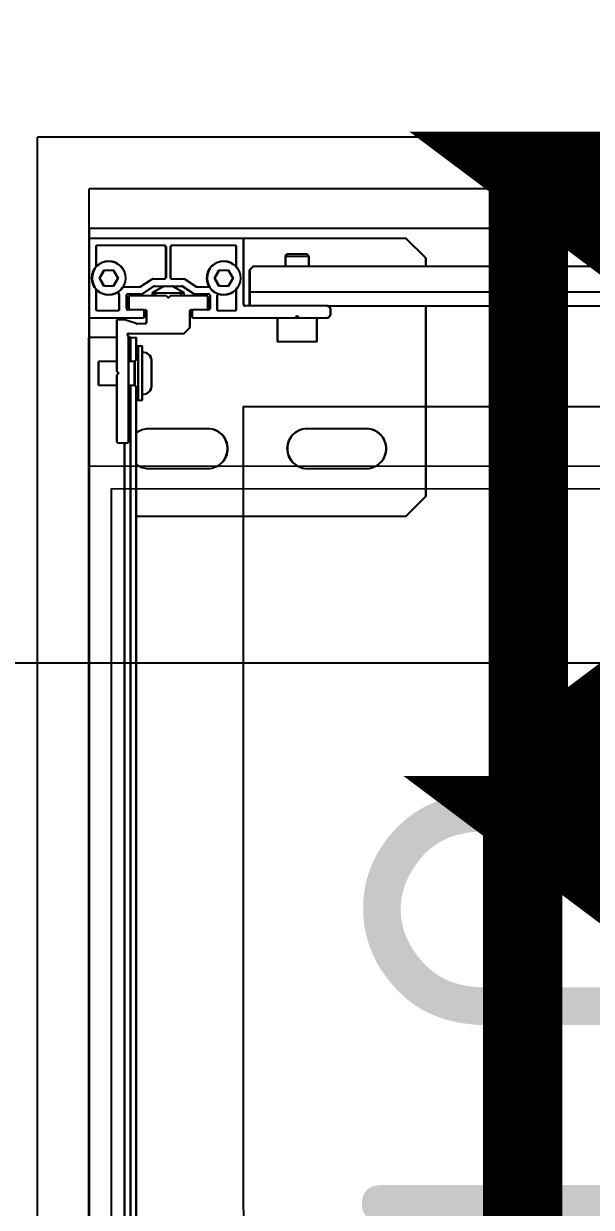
# Model space of a CAD drawing. Extents: x -2932 to 12371, y 2178 to 6224.
# Drawn here: x 6273.24 to 6287.55, y 4365.71 to 4395.55 of the extents above; entities that cross this region are included whole.
import ezdxf
from ezdxf import colors
from ezdxf.entities.mleader import LeaderData, LeaderLine
from ezdxf.math import Vec2, Vec3

# ---------------------------------------------------------------- set-up
doc = ezdxf.new("R2010")
doc.units = 0
doc.header["$PDMODE"] = 67
doc.linetypes.add('ACAD_ISO02W100', pattern=[15, 12, -3])
doc.linetypes.add('prlm_ef', pattern=[0.165, 0.1, -0.065])
doc.layers.get('0').update_dxf_attribs({"color": 252})
doc.layers.add('_GAZELEC-BOITE INCORPO', color=36, linetype='Continuous', lineweight=18)
doc.layers.add('_GAZELEC-RESERVATION', color=1, linetype='Continuous', lineweight=18)
for name, color, linetype in [('_GAZELEC-EAU CHAUDE', 1, 'Continuous'), ('B aménagement intérieur', 252, 'Continuous'), ('B Général', 252, 'Continuous'), ('C ANNOTATIONS-prestations', 252, 'Continuous'), ('F REMPLISSAGE-vert clair', 252, 'Continuous'), ('F REMPLISSAGE-vert foncé', 252, 'Continuous'), ('MTI900_Alu', 252, 'Continuous'), ('prlm-CHAUFF', 30, 'Continuous'), ('prlm-EAU-EF', 161, 'Continuous'), ('prlm-MOD', 64, 'Continuous'), ('prlm-VMC', 93, 'Continuous')]:
    doc.layers.add(name, color=color, linetype=linetype)
doc.layers.add('prlm-ZEROPLOT', color=254, linetype='Continuous', plot=False)
doc.styles.add('Arial', font='arial.ttf')
doc.styles.get("Standard").update_dxf_attribs({"font": 'isocp.shx', "height": 15})
doc.dimstyles.new('200', dxfattribs={"dimscale": 0.1, "dimtxt": 150, "dimasz": 25, "dimexe": 50, "dimexo": 50, "dimgap": 20, "dimtad": 1, "dimdec": 0, "dimdsep": 46, "dimtxsty": 'Arial', "dimblk1": 'DOTBLANK', "dimblk2": 'DOTBLANK', "dimsah": 1, "dimcen": 25, "dimclrd": 5, "dimclre": 5, "dimadec": 0, "dimazin": 0, "dimtfac": 1, "dimtdec": 0, "dimtmove": 0, "dimatfit": 3, "dimldrblk": 'DOTBLANK', "dimfxl": 50, "dimtolj": 1, "dimtzin": 0, "dimarcsym": 0})

# ---------------------------------------------------------------- blocks, each defined once
blk = doc.blocks.new('A n1.T4 A32_A33 (2D)')
at = {"layer": 'B Général', "linetype": 'Continuous'}
for p in [(-638.1, 251.635), (-599.08, 160.635)]:
    blk.add_line(p, (-638.1, 160.635), dxfattribs=at)
at = {"layer": 'F REMPLISSAGE-vert clair'}
for p in [(-639.4, 251.635), (-599.08, 159.335)]:
    blk.add_line(p, (-639.4, 159.335), dxfattribs=at)
at = {"layer": 'F REMPLISSAGE-vert foncé'}
for p in [(-639.4, 251.635), (-599.08, 159.335)]:
    blk.add_line(p, (-639.4, 159.335), dxfattribs=at)
at = {"layer": 'F REMPLISSAGE-vert foncé', "linetype": 'Continuous'}
for p in [(-638.1, 251.635), (-599.08, 160.635)]:
    blk.add_line(p, (-638.1, 160.635), dxfattribs=at)
blk = doc.blocks.new('A n1.G 100_80')
at = {"layer": 'B Général', "linetype": 'Continuous', "flags": 128}
blk.add_lwpolyline([(9.5, -45), (9.5, 45), (48.52, 45), (48.52, -45)], close=True, dxfattribs=at)
at = {"layer": 'C ANNOTATIONS-prestations'}
for p, q in [((9.5, 42.25), (9.5, -42.25)), ((10.55, 41.05), (10.55, -41.05)), ((10.7, 41), (10.7, -41)), ((10.4, 39.6), (10.4, -39.6)), ((10.7, -37.75), (17.5, -37.75)), ((17.5, -37.75), (18, -38.25)), ((18, -38.25), (18, -43.05)), ((11, -38.95), (12.5, -38.95)), ((15, -38.95), (16.5, -38.95)), ((10.2, -41.3), (10.2, -39.63)), ((10.23, -39.6), (10.47, -39.6)), ((10.5, -39.63), (10.5, -42.29)), ((12.5, -39.95), (11, -39.95)), ((16.5, -39.95), (15, -39.95)), ((10.7, -40.67), (10.75, -40.67)), ((10.75, -40.67), (10.75, -42.03)), ((10.75, -40.67), (10.85, -40.67)), ((10.85, -40.67), (10.85, -42.03)), ((9.75, -41.05), (9.75, -41.65)), ((9.75, -41.05), (10.2, -41.05)), ((10.5, -41.05), (10.65, -41.05)), ((10.65, -41.05), (10.75, -40.95)), ((10.65, -41.65), (10.65, -41.05)), ((11.08, -41.025), (11.08, -41.675)), ((10.25, -41.35), (10.2, -41.3)), ((10.2, -41.4), (10.25, -41.35)), ((10.2, -42.67), (10.2, -41.4)), ((10.2, -41.65), (9.75, -41.65)), ((10.65, -41.65), (10.5, -41.65)), ((10.55, -41.65), (10.55, -42.25)), ((10.75, -41.75), (10.65, -41.65)), ((10.7, -41.7), (10.7, -42.25)), ((10.75, -42.03), (10.7, -42.03)), ((10.85, -42.03), (10.75, -42.03)), ((9.5, -42.78), (9.5, -42.25)), ((10.2, -42.25), (9.5, -42.25)), ((10.55, -42.25), (10.5, -42.25)), ((10.5, -42.35), (11.9, -42.35)), ((10.55, -42.25), (10.7, -42.25)), ((11.9, -42.35), (12.05, -42.5)), ((14.25, -42.15), (15.25, -42.15)), ((14.25, -42.75), (14.25, -42.15)), ((15.25, -42.15), (15.25, -42.75)), ((10.695, -42.601), (10.405, -42.698)), ((10.92, -42.6), (10.705, -42.6)), ((10.95, -42.92), (10.95, -42.63)), ((12.05, -42.5), (12.05, -42.92)), ((9.5, -44.72), (9.5, -42.78)), ((9.53, -42.75), (10.87, -42.75)), ((9.68, -43.467), (9.68, -42.96)), ((9.71, -42.93), (10.24, -42.93)), ((10.395, -42.7), (10.23, -42.7)), ((10.27, -42.96), (10.27, -43.306)), ((10.87, -42.95), (10.48, -42.95)), ((10.87, -42.95), (10.92, -42.95)), ((10.9, -42.78), (10.9, -42.92)), ((12.08, -42.95), (12.13, -42.95)), ((12.1, -42.92), (12.1, -42.78)), ((12.13, -42.75), (14.7, -42.75)), ((12.52, -42.95), (12.13, -42.95)), ((12.73, -43.28), (12.73, -42.96)), ((12.76, -42.93), (13.19, -42.93)), ((13.22, -42.96), (13.22, -43.467)), ((14.7, -42.75), (14.729, -42.779)), ((14.7, -42.75), (14.8, -42.75)), ((14.771, -42.779), (14.8, -42.75)), ((14.8, -42.75), (15.5, -42.75)), ((15.6, -42.85), (15.6, -42.95)), ((10.45, -42.98), (10.45, -43.32)), ((10.5, -43.27), (10.5, -42.98)), ((11.45, -43.3), (11.5, -43.25)), ((11.5, -43.25), (11.55, -43.3)), ((12.5, -42.98), (12.5, -43.27)), ((12.55, -43.32), (12.55, -42.98)), ((13.4, -43.08), (13.4, -44.72)), ((15.5, -43.05), (13.43, -43.05)), ((13.55, -43.4), (13.55, -43.05)), ((15.5, -43.05), (42.27, -43.05)), ((9.885, -43.55), (9.769, -43.75)), ((10.115, -43.55), (9.885, -43.55)), ((10.231, -43.75), (10.115, -43.55)), ((10.364, -43.53), (10.786, -43.53)), ((10.48, -43.35), (10.841, -43.35)), ((11.45, -43.3), (10.53, -43.3)), ((10.803, -43.535), (11.088, -43.725)), ((10.858, -43.355), (11.142, -43.545)), ((11.1, -43.377), (11.1, -43.3)), ((11.1, -43.377), (11.9, -43.377)), ((11.4, -43.55), (11.1, -43.377)), ((11.159, -43.55), (11.841, -43.55)), ((11.177, -43.3), (11.177, -43.421)), ((12.47, -43.3), (11.55, -43.3)), ((11.9, -43.377), (11.6, -43.55)), ((11.823, -43.3), (11.823, -43.421)), ((11.858, -43.545), (12.15, -43.35)), ((11.9, -43.3), (11.9, -43.377)), ((11.904, -43.73), (12.197, -43.535)), ((12.15, -43.35), (12.52, -43.35)), ((12.214, -43.53), (12.536, -43.53)), ((12.785, -43.55), (12.669, -43.75)), ((13.015, -43.55), (12.785, -43.55)), ((13.131, -43.75), (13.015, -43.55)), ((13.55, -43.4), (44.25, -43.4)), ((13.55, -43.95), (13.55, -43.4)), ((9.769, -43.75), (9.885, -43.95)), ((10.115, -43.95), (10.231, -43.75)), ((11.105, -43.73), (11.41, -43.73)), ((11.44, -44.54), (11.44, -43.76)), ((11.56, -43.76), (11.56, -44.54)), ((11.59, -43.73), (11.904, -43.73)), ((12.669, -43.75), (12.785, -43.95)), ((13.015, -43.95), (13.131, -43.75)), ((9.68, -44.54), (9.68, -44.033)), ((9.885, -43.95), (10.115, -43.95)), ((12.785, -43.95), (13.015, -43.95)), ((13.22, -44.033), (13.22, -44.54)), ((13.65, -44.05), (13.55, -43.95)), ((13.65, -44.05), (44.15, -44.05)), ((14.45, -44.3), (14.45, -44.05)), ((15.05, -44.05), (15.05, -44.3)), ((18, -44.05), (18, -44.25)), ((14.45, -44.3), (15.05, -44.3)), ((14.5, -44.35), (14.45, -44.3)), ((15, -44.35), (14.5, -44.35)), ((15.05, -44.3), (15, -44.35)), ((18, -44.25), (17.5, -44.75)), ((9.5, -44.75), (9.5, -44.72)), ((9.53, -44.75), (9.5, -44.75)), ((13.37, -44.75), (9.53, -44.75)), ((11.41, -44.57), (9.71, -44.57)), ((13.19, -44.57), (11.59, -44.57)), ((17.5, -44.75), (13.37, -44.75))]:
    blk.add_line(p, q, dxfattribs=at)
at = {"layer": 'C ANNOTATIONS-prestations', "flags": 128}
for points in [[(10.7, -39.05, -0.080612), (10.842, -38.976, -0.080612), (11, -38.95)], [(12.5, -38.95, -0.414214), (13, -39.45, -0.414214), (12.5, -39.95)], [(15, -39.95, -0.414214), (14.5, -39.45, -0.414214), (15, -38.95)], [(16.5, -38.95, -0.414214), (17, -39.45, -0.414214), (16.5, -39.95)], [(10.2, -39.63, -0.198912), (10.209, -39.609, -0.198912), (10.23, -39.6)], [(10.47, -39.6, -0.198912), (10.491, -39.609, -0.198912), (10.5, -39.63)], [(11, -39.95, -0.080612), (10.842, -39.924, -0.080612), (10.7, -39.85)], [(10.85, -40.827, -0.218554), (11.01, -40.873, -0.218554), (11.08, -41.025)], [(10.85, -40.826, -0.003145), (10.853, -40.826, -0.003145), (10.855, -40.826)], [(11.08, -41.675, -0.218554), (11.01, -41.827, -0.218554), (10.85, -41.873)], [(10.855, -41.873, -0.003145), (10.853, -41.874, -0.003145), (10.85, -41.874)], [(10.5, -42.35, -0.414214), (10.47, -42.32, -0.414214), (10.5, -42.29)], [(10.23, -42.7, -0.198912), (10.209, -42.691, -0.198912), (10.2, -42.67)], [(10.695, -42.601, -0.040241), (10.7, -42.6, -0.040241), (10.705, -42.6)], [(10.92, -42.6, -0.198912), (10.941, -42.609, -0.198912), (10.95, -42.63)], [(9.5, -42.78, -0.198912), (9.509, -42.759, -0.198912), (9.53, -42.75)], [(9.68, -42.96, -0.198912), (9.689, -42.939, -0.198912), (9.71, -42.93)], [(10.24, -42.93, -0.198912), (10.261, -42.939, -0.198912), (10.27, -42.96)], [(10.405, -42.698, -0.040241), (10.4, -42.7, -0.040241), (10.395, -42.7)], [(10.45, -42.98, -0.198912), (10.459, -42.959, -0.198912), (10.48, -42.95)], [(10.5, -42.98, -0.198912), (10.509, -42.959, -0.198912), (10.53, -42.95)], [(10.87, -42.75, -0.198912), (10.891, -42.759, -0.198912), (10.9, -42.78)], [(10.9, -42.92, -0.198912), (10.891, -42.941, -0.198912), (10.87, -42.95)], [(10.95, -42.92, -0.198912), (10.941, -42.941, -0.198912), (10.92, -42.95)], [(12.08, -42.95, -0.198912), (12.059, -42.941, -0.198912), (12.05, -42.92)], [(12.1, -42.78, -0.198912), (12.109, -42.759, -0.198912), (12.13, -42.75)], [(12.13, -42.95, -0.198912), (12.109, -42.941, -0.198912), (12.1, -42.92)], [(12.47, -42.95, -0.198912), (12.491, -42.959, -0.198912), (12.5, -42.98)], [(12.52, -42.95, -0.198912), (12.541, -42.959, -0.198912), (12.55, -42.98)], [(12.73, -42.96, -0.198912), (12.739, -42.939, -0.198912), (12.76, -42.93)], [(13.19, -42.93, -0.198912), (13.211, -42.939, -0.198912), (13.22, -42.96)], [(14.771, -42.779, -0.198912), (14.75, -42.787, -0.198912), (14.729, -42.779)], [(15.5, -42.75, -0.198912), (15.571, -42.779, -0.198912), (15.6, -42.85)], [(15.6, -42.95, -0.198912), (15.571, -43.021, -0.198912), (15.5, -43.05)], [(10.53, -43.3, -0.198912), (10.509, -43.291, -0.198912), (10.5, -43.27)], [(12.5, -43.27, -0.198912), (12.491, -43.291, -0.198912), (12.47, -43.3)], [(13.4, -43.08, -0.198912), (13.409, -43.059, -0.198912), (13.43, -43.05)], [(9.68, -43.47, -0.01196), (9.68, -43.469, -0.01196), (9.68, -43.467)], [(10.27, -43.306, -0.123554), (10.258, -43.354, -0.123554), (10.225, -43.39)], [(10.48, -43.35, -0.198912), (10.459, -43.341, -0.198912), (10.45, -43.32)], [(10.786, -43.53, -0.073633), (10.795, -43.531, -0.073633), (10.803, -43.535)], [(10.841, -43.35, -0.073633), (10.85, -43.351, -0.073633), (10.858, -43.355)], [(11.159, -43.55, -0.073633), (11.15, -43.549, -0.073633), (11.142, -43.545)], [(11.858, -43.545, -0.073633), (11.85, -43.549, -0.073633), (11.841, -43.55)], [(12.197, -43.535, -0.073633), (12.205, -43.531, -0.073633), (12.214, -43.53)], [(12.55, -43.32, -0.198912), (12.541, -43.341, -0.198912), (12.52, -43.35)], [(12.758, -43.349, -0.095961), (12.737, -43.317, -0.095961), (12.73, -43.28)], [(13.22, -43.467, -0.01196), (13.22, -43.469, -0.01196), (13.22, -43.47)], [(11.105, -43.73, -0.073633), (11.096, -43.729, -0.073633), (11.088, -43.725)], [(11.41, -43.73, -0.198912), (11.431, -43.739, -0.198912), (11.44, -43.76)], [(11.56, -43.76, -0.198912), (11.569, -43.739, -0.198912), (11.59, -43.73)], [(9.68, -44.033, -0.01196), (9.68, -44.031, -0.01196), (9.68, -44.03)], [(13.22, -44.03, -0.01196), (13.22, -44.031, -0.01196), (13.22, -44.033)], [(9.53, -44.75, -0.198912), (9.509, -44.741, -0.198912), (9.5, -44.72)], [(9.71, -44.57, -0.198912), (9.689, -44.561, -0.198912), (9.68, -44.54)], [(11.44, -44.54, -0.198912), (11.431, -44.561, -0.198912), (11.41, -44.57)], [(11.59, -44.57, -0.198912), (11.569, -44.561, -0.198912), (11.56, -44.54)], [(13.22, -44.54, -0.198912), (13.211, -44.561, -0.198912), (13.19, -44.57)], [(13.4, -44.72, -0.198912), (13.391, -44.741, -0.198912), (13.37, -44.75)]]:
    blk.add_lwpolyline(points, format="xyb", dxfattribs=at)
at = {"layer": 'C ANNOTATIONS-prestations'}
for centre in [(10, -43.75), (12.9, -43.75)]:
    blk.add_circle(centre, 0.425, dxfattribs=at)
blk = doc.blocks.new('A n0.MTI900_Alu_390')
at = {"layer": 'MTI900_Alu', "color": 1, "linetype": 'Continuous'}
for p, q in [((-4.225, 0), (4.225, 0)), ((4.278, 0), (4.225, 0)), ((4.225, -0.07), (4.225, 0)), ((4.472, 0), (4.278, 0)), ((4.475, 0), (4.472, 0)), ((4.475, -0.003), (4.475, 0)), ((4.105, -0.025), (4.165, -0.025)), ((4.105, -0.025), (4.105, -0.07)), ((4.165, -0.07), (4.165, -0.025)), ((4.275, -0.003), (4.275, -0.137)), ((4.293, -0.021), (4.293, -0.074)), ((4.3467, -0.018), (4.296, -0.018)), ((4.355, -0.0385), (4.375, -0.0269)), ((4.375, -0.0269), (4.395, -0.0385)), ((4.454, -0.018), (4.4033, -0.018)), ((4.457, -0.191), (4.457, -0.021)), ((4.475, -0.387), (4.475, -0.003)), ((4.355, -0.0615), (4.355, -0.0385)), ((4.395, -0.0385), (4.395, -0.0615)), ((3.96, -0.073), (3.96, -0.097)), ((4.13, -0.07), (3.963, -0.07)), ((4.135, -0.075), (4.13, -0.07)), ((4.14, -0.07), (4.135, -0.075)), ((4.267, -0.07), (4.14, -0.07)), ((4.27, -0.0895), (4.27, -0.073)), ((4.296, -0.077), (4.3306, -0.077)), ((4.353, -0.0864), (4.353, -0.1286)), ((4.375, -0.0731), (4.355, -0.0615)), ((4.395, -0.0615), (4.375, -0.0731)), ((-4.105, -0.105), (4.105, -0.105)), ((-3.96, -0.09), (3.96, -0.09)), ((3.963, -0.1), (4.229, -0.1)), ((4.105, -0.115), (4.095, -0.125)), ((4.105, -0.1), (4.105, -0.115)), ((4.165, -0.115), (4.105, -0.115)), ((4.165, -0.115), (4.165, -0.1)), ((4.165, -0.105), (4.225, -0.105)), ((4.175, -0.125), (4.165, -0.115)), ((4.225, -0.105), (4.225, -0.1)), ((4.225, -0.105), (4.225, -0.12)), ((4.235, -0.1), (4.235, -0.24)), ((4.2602, -0.1195), (4.2698, -0.0905)), ((4.295, -0.137), (4.295, -0.098)), ((4.298, -0.095), (4.332, -0.095)), ((4.327, -0.1), (4.298, -0.1)), ((4.33, -0.195), (4.33, -0.103)), ((4.335, -0.098), (4.335, -0.1341)), ((-4.1, -0.12), (4.1, -0.12)), ((3.775, -0.12), (3.775, -0.8)), ((4.067, -0.12), (4.067, -0.125)), ((4.067, -0.125), (4.203, -0.125)), ((4.067, -0.125), (4.067, -0.135)), ((4.067, -0.135), (4.203, -0.135)), ((4.17, -0.12), (4.225, -0.12)), ((4.203, -0.125), (4.203, -0.12)), ((4.203, -0.135), (4.203, -0.125)), ((4.26, -0.142), (4.26, -0.1205)), ((4.292, -0.145), (4.263, -0.145)), ((4.278, -0.14), (4.292, -0.14)), ((4.295, -0.137), (4.295, -0.142)), ((4.3355, -0.1358), (4.3545, -0.1642)), ((4.3535, -0.1303), (4.3725, -0.1588)), ((3.895, -0.15), (3.895, -0.3)), ((3.995, -0.3), (3.995, -0.15)), ((4.1025, -0.158), (4.1675, -0.158)), ((4.3377, -0.16), (4.33, -0.16)), ((4.33, -0.1677), (4.3421, -0.1677)), ((4.3377, -0.16), (4.3377, -0.24)), ((4.355, -0.19), (4.3377, -0.16)), ((4.355, -0.1659), (4.355, -0.2341)), ((4.373, -0.1605), (4.373, -0.191)), ((4.33, -0.195), (4.325, -0.2)), ((4.325, -0.2), (4.33, -0.205)), ((4.33, -0.297), (4.33, -0.205)), ((4.454, -0.194), (4.376, -0.194)), ((4.376, -0.206), (4.454, -0.206)), ((4.33, -0.2323), (4.3421, -0.2323)), ((4.3545, -0.2358), (4.335, -0.265)), ((4.3377, -0.24), (4.355, -0.21)), ((4.373, -0.209), (4.373, -0.2404)), ((4.457, -0.369), (4.457, -0.209)), ((4.235, -0.24), (4.25, -0.255)), ((4.25, -0.255), (4.292, -0.255)), ((4.275, -0.263), (4.275, -0.52)), ((4.292, -0.26), (4.278, -0.26)), ((4.295, -0.258), (4.295, -0.263)), ((4.295, -0.302), (4.295, -0.263)), ((4.33, -0.24), (4.3377, -0.24)), ((4.335, -0.265), (4.335, -0.302)), ((4.373, -0.2404), (4.3535, -0.2697)), ((4.353, -0.2714), (4.353, -0.3036)), ((4.293, -0.326), (4.293, -0.369)), ((4.328, -0.323), (4.296, -0.323)), ((4.298, -0.3), (4.327, -0.3)), ((4.332, -0.305), (4.298, -0.305)), ((4.355, -0.3285), (4.375, -0.3169)), ((4.375, -0.3169), (4.395, -0.3285)), ((4.355, -0.3515), (4.355, -0.3285)), ((4.375, -0.3631), (4.355, -0.3515)), ((4.395, -0.3515), (4.375, -0.3631)), ((4.395, -0.3285), (4.395, -0.3515)), ((4.296, -0.372), (4.3467, -0.372)), ((4.4033, -0.372), (4.454, -0.372)), ((4.475, -0.8), (4.475, -0.387)), ((4.305, -0.6), (4.305, -0.393)), ((4.34, -0.405), (4.305, -0.405)), ((4.308, -0.39), (4.472, -0.39)), ((4.34, -0.405), (4.34, -3.475)), ((4.395, -0.405), (4.34, -0.405)), ((4.405, -0.415), (4.395, -0.405)), ((4.405, -0.415), (4.405, -3.465)), ((4.215, -0.475), (4.215, -0.575)), ((4.275, -0.475), (4.215, -0.475)), ((4.43, -0.495), (4.405, -0.495)), ((4.43, -0.495), (4.43, -0.555)), ((4.435, -0.5), (4.43, -0.495)), ((4.435, -0.55), (4.435, -0.5)), ((4.275, -0.52), (4.2779, -0.5229)), ((4.275, -0.52), (4.275, -0.53)), ((4.2779, -0.5271), (4.275, -0.53)), ((4.275, -0.53), (4.275, -0.6)), ((3.895, -0.55), (3.895, -0.7)), ((3.995, -0.7), (3.995, -0.55)), ((4.405, -0.555), (4.43, -0.555)), ((4.43, -0.555), (4.435, -0.55)), ((4.215, -0.575), (4.275, -0.575)), ((4.285, -0.61), (4.295, -0.61)), ((4.305, -0.6), (4.305, -3.277)), ((3.775, -0.8), (3.825, -0.85)), ((4.425, -0.85), (4.475, -0.8)), ((3.825, -0.85), (4.305, -0.85)), ((4.405, -0.85), (4.425, -0.85))]:
    blk.add_line(p, q, dxfattribs=at)
for centre in [(4.375, -0.05), (4.375, -0.34)]:
    blk.add_circle(centre, 0.0425, dxfattribs=at)
for centre, radius, start, end in [((4.278, -0.003), 0.003, 90, 180), ((4.472, -0.003), 0.003, 0, 90), ((4.296, -0.021), 0.003, 90, 180), ((4.3467, -0.021), 0.003, 84.5182, 90), ((4.4033, -0.021), 0.003, 90, 95.4818), ((4.454, -0.021), 0.003, 0, 90), ((3.963, -0.073), 0.003, 90, 180), ((4.267, -0.073), 0.003, 0, 90), ((4.267, -0.0895), 0.003, 341.5651, 0), ((4.296, -0.074), 0.003, 180, 270), ((4.3306, -0.067), 0.01, 270, 326.3475), ((3.963, -0.097), 0.003, 180, 270), ((4.232, -0.1), 0.003, 0, 180), ((4.298, -0.098), 0.003, 90, 180), ((4.298, -0.103), 0.003, 90, 180), ((4.327, -0.103), 0.003, 0, 90), ((4.332, -0.098), 0.003, 0, 90), ((3.945, -0.15), 0.05, 143.1301, 180), ((3.945, -0.15), 0.05, 0, 36.8699), ((4.1025, -0.138), 0.02, 171.3731, 270), ((4.1025, -0.133), 0.02, 185.7392, 187.1808), ((4.1675, -0.138), 0.02, 270, 8.6269), ((4.1675, -0.133), 0.02, 352.8192, 354.2608), ((4.263, -0.1205), 0.003, 161.5651, 180), ((4.263, -0.142), 0.003, 180, 270), ((4.278, -0.137), 0.003, 180, 270), ((4.292, -0.137), 0.003, 270, 0), ((4.292, -0.142), 0.003, 270, 0), ((4.338, -0.1341), 0.003, 180, 213.6901), ((4.356, -0.1286), 0.003, 180, 213.6901), ((4.352, -0.1659), 0.003, 0, 33.6901), ((4.37, -0.1605), 0.003, 0, 33.6901), ((4.376, -0.191), 0.003, 180, 270), ((4.376, -0.209), 0.003, 90, 180), ((4.454, -0.191), 0.003, 270, 0), ((4.454, -0.209), 0.003, 0, 90), ((4.352, -0.2341), 0.003, 326.3099, 0), ((4.278, -0.263), 0.003, 90, 180), ((4.292, -0.258), 0.003, 0, 90), ((4.292, -0.263), 0.003, 0, 90), ((4.298, -0.297), 0.003, 180, 270), ((4.327, -0.297), 0.003, 270, 0), ((4.356, -0.2714), 0.003, 146.3099, 180), ((3.945, -0.3), 0.05, 180, 0), ((4.296, -0.326), 0.003, 90, 180), ((4.298, -0.302), 0.003, 180, 270), ((4.328, -0.333), 0.01, 46.149, 90), ((4.332, -0.302), 0.003, 270, 0), ((4.296, -0.369), 0.003, 180, 270), ((4.3467, -0.369), 0.003, 270, 275.4818), ((4.4033, -0.369), 0.003, 264.5182, 270), ((4.454, -0.369), 0.003, 270, 0), ((4.472, -0.387), 0.003, 270, 0), ((4.308, -0.393), 0.003, 90, 180), ((3.945, -0.55), 0.05, 0, 180), ((4.2758, -0.525), 0.003, 315, 45), ((4.285, -0.6), 0.01, 180, 270), ((4.295, -0.6), 0.01, 270, 0), ((3.945, -0.7), 0.05, 180, 0)]:
    blk.add_arc(centre, radius, start, end, dxfattribs=at)
blk = doc.blocks.new('xi.uta-yzen-g')
at = {"layer": 'prlm-CHAUFF', "ltscale": 50}
for points in [[(-39, 30), (-39, 0), (0, 0), (0, 30)], [(-38.429, 29.429), (-38.429, 0.571), (-0.571, 0.571), (-0.571, 29.429)], [(-40.5, 20.62), (-40.5, 3.9), (40.5, 3.9), (40.5, 20.62)]]:
    blk.add_lwpolyline(points, close=True, dxfattribs=at)
at = {"layer": 'prlm-CHAUFF', "ltscale": 50, "insert": (-31.697, 16.894), "char_height": 10, "width": 139.79252, "attachment_point": 1}
blk.add_mtext('UTA', dxfattribs=at)
blk = doc.blocks.new('xi.dchrob')
at = {"layer": 'prlm-ZEROPLOT', "color": 253, "linetype": 'ACAD_ISO02W100', "ltscale": 5}
for radius in [180, 120]:
    blk.add_circle((13.375, 0), radius, dxfattribs=at)
blk = doc.blocks.new('_DOTBLANK')
at = {"color": 0, "linetype": 'ByBlock'}
blk.add_line((-0.5, 0), (-1, 0), dxfattribs=at)
blk.add_circle((0, 0), 0.5, dxfattribs=at)
blk = doc.blocks.new('*D379')
at = {"layer": '_GAZELEC-BOITE INCORPO', "color": 5, "lineweight": -2, "transparency": 16777216}
for p, q in [((6225.888, 4402.089), (6225.888, 4482.389)), ((6285.968, 4396.829), (6285.968, 4482.389)), ((6283.468, 4477.389), (6228.388, 4477.389))]:
    blk.add_line(p, q, dxfattribs=at)
at = {"layer": 'Defpoints', "color": 0, "transparency": 16777216}
for p in [(6225.888, 4477.389), (6225.888, 4397.089), (6285.968, 4391.829)]:
    blk.add_point(p, dxfattribs=at)
at = {"layer": '_GAZELEC-BOITE INCORPO', "color": 5, "lineweight": -2, "transparency": 16777216, "xscale": 2.5, "yscale": 2.5, "zscale": 2.5, "rotation": 180}
blk.add_blockref('_DOTBLANK', (6225.888, 4477.389), dxfattribs=at)
at = {"layer": '_GAZELEC-BOITE INCORPO', "color": 5, "lineweight": -2, "transparency": 16777216, "xscale": 2.5, "yscale": 2.5, "zscale": 2.5}
blk.add_blockref('_DOTBLANK', (6285.968, 4477.389), dxfattribs=at)
at = {"layer": '_GAZELEC-BOITE INCORPO', "color": 0, "transparency": 16777216, "insert": (6255.928, 4487.048), "char_height": 15, "attachment_point": 5, "style": 'Arial'}
blk.add_mtext('\\A1;60', dxfattribs=at)
blk = doc.blocks.new('*D380')
at = {"layer": '_GAZELEC-BOITE INCORPO', "color": 5, "lineweight": -2, "transparency": 16777216}
for p, q in [((6285.968, 4396.829), (6285.968, 4482.389)), ((6305.968, 4396.829), (6305.968, 4482.389)), ((6288.468, 4477.389), (6303.468, 4477.389)), ((6305.968, 4477.389), (6334.16, 4477.389))]:
    blk.add_line(p, q, dxfattribs=at)
at = {"layer": 'Defpoints', "color": 0, "transparency": 16777216}
for p in [(6305.968, 4477.389), (6285.968, 4391.829), (6305.968, 4391.829)]:
    blk.add_point(p, dxfattribs=at)
at = {"layer": '_GAZELEC-BOITE INCORPO', "color": 5, "lineweight": -2, "transparency": 16777216, "xscale": 2.5, "yscale": 2.5, "zscale": 2.5, "rotation": 180}
blk.add_blockref('_DOTBLANK', (6285.968, 4477.389), dxfattribs=at)
at = {"layer": '_GAZELEC-BOITE INCORPO', "color": 5, "lineweight": -2, "transparency": 16777216, "xscale": 2.5, "yscale": 2.5, "zscale": 2.5}
blk.add_blockref('_DOTBLANK', (6305.968, 4477.389), dxfattribs=at)
at = {"layer": '_GAZELEC-BOITE INCORPO', "color": 0, "transparency": 16777216, "insert": (6321.314, 4487.048), "char_height": 15, "attachment_point": 5, "style": 'Arial'}
blk.add_mtext('\\A1;20', dxfattribs=at)

msp = doc.modelspace()

# ---------------------------------------------------------------- linework, layer by layer
at = {"layer": '_GAZELEC-BOITE INCORPO', "const_width": 2}
for points in [[(6285.968, 4381.829), (6285.968, 4376.829), (6305.968, 4376.829), (6305.968, 4391.829), (6285.968, 4391.829), (6285.968, 4376.829), (6305.968, 4391.829), (6285.968, 4391.828), (6305.968, 4376.829)], [(6285.821, 4365.583), (6285.821, 4360.583), (6305.82, 4360.583), (6305.821, 4375.583), (6285.821, 4375.583), (6285.821, 4360.583), (6305.821, 4375.583), (6285.821, 4375.582), (6305.82, 4360.583)]]:
    msp.add_lwpolyline(points, dxfattribs=at)
at = {"layer": '_GAZELEC-EAU CHAUDE', "linetype": 'prlm_ef'}
msp.add_spline([(6289.551, 4384.824), (6296.245, 4384.824), (6302.274, 4384.824), (6308.745, 4384.824), (6324.296, 4389.194), (6340.694, 4399.763), (6355.772, 4427.769), (6346.707, 4473.337), (6321.984, 4488.435), (6277.208, 4471.415), (6264.023, 4437.926), (6262.261, 4393.11)], degree=3, dxfattribs=at)
at = {"layer": 'prlm-EAU-EF', "linetype": 'prlm_ef'}
msp.add_open_spline([(6289.561, 4388.824), (6291.097, 4388.82), (6292.628, 4388.816), (6294.951, 4388.819), (6295.745, 4388.821), (6297.338, 4388.83), (6298.141, 4388.835), (6299.682, 4388.841), (6300.417, 4388.842), (6301.866, 4388.832), (6302.585, 4388.82), (6303.979, 4388.79), (6304.658, 4388.773), (6306.222, 4388.75), (6307.09, 4388.752), (6308.4, 4388.806), (6308.867, 4388.837), (6309.813, 4388.927), (6310.287, 4388.985), (6311.712, 4389.194), (6312.667, 4389.382), (6315.909, 4390.164), (6318.215, 4390.961), (6321.335, 4392.253), (6322.152, 4392.61), (6323.774, 4393.353), (6324.577, 4393.737), (6326.952, 4394.926), (6328.492, 4395.772), (6332.265, 4398.066), (6334.418, 4399.595), (6337.494, 4402.217), (6338.537, 4403.204), (6340.525, 4405.294), (6341.469, 4406.396), (6344.147, 4409.851), (6345.725, 4412.357), (6348.98, 4418.725), (6350.452, 4422.733), (6352.492, 4431.076), (6353.061, 4435.413), (6353.239, 4444.072), (6352.848, 4448.395), (6351.073, 4456.688), (6349.69, 4460.658), (6346.606, 4466.618), (6345.204, 4468.804), (6341.04, 4474.032), (6337.93, 4476.863), (6331.001, 4481.396), (6327.185, 4483.097), (6321.804, 4484.428), (6320.369, 4484.685), (6317.448, 4485.016), (6315.966, 4485.09), (6311.481, 4485.051), (6308.44, 4484.674), (6302.423, 4483.283), (6299.448, 4482.27), (6292.633, 4479.191), (6288.906, 4476.87), (6284.221, 4472.974), (6282.89, 4471.722), (6280.436, 4469.097), (6279.317, 4467.727), (6277.262, 4464.851), (6276.325, 4463.347), (6273.542, 4458.267), (6272.03, 4454.452), (6269.64, 4446.466), (6268.763, 4442.296), (6267.556, 4434.681), (6267.152, 4431.269), (6266.557, 4424.434), (6266.365, 4421.01), (6266.015, 4410.708), (6266.082, 4403.804), (6266.217, 4395.629), (6266.239, 4394.405), (6266.261, 4393.18)], degree=3, knots=[0, 0, 0, 0, 4.605706, 4.605706, 7.011747, 7.011747, 9.417788, 9.417788, 11.580795, 11.580795, 13.642062, 13.642062, 15.703329, 15.703329, 18.5296, 18.5296, 20.173847, 20.173847, 21.818093, 21.818093, 25.106586, 25.106586, 32.936976, 32.936976, 35.705587, 35.705587, 38.474199, 38.474199, 44.011421, 44.011421, 52.554267, 52.554267, 57.318464, 57.318464, 62.082661, 62.082661, 71.611055, 71.611055, 84.872697, 84.872697, 98.134338, 98.134338, 111.39598, 111.39598, 124.657621, 124.657621, 133.097977, 133.097977, 146.494614, 146.494614, 159.891251, 159.891251, 164.686299, 164.686299, 169.481347, 169.481347, 179.071443, 179.071443, 188.661539, 188.661539, 201.968519, 201.968519, 207.73717, 207.73717, 213.492497, 213.492497, 219.247825, 219.247825, 232.225747, 232.225747, 245.203669, 245.203669, 255.690456, 255.690456, 266.177243, 266.177243, 287.150817, 287.150817, 290.836208, 290.836208, 290.836208, 290.836208], dxfattribs=at)
for points in [[(5177.95, 4446.021), (5161.915, 4446.021), (5147.881, 4444.816), (5128.005, 4440.018), (5117.471, 4435.532), (5107.41, 4429.929), (5098.117, 4419.339), (5094.045, 4411.188), (5091.225, 4386.156), (5089.873, 4366.145), (5088.273, 4338.718), (5083.861, 4301.678), (5083.861, 4277.262), (5095.259, 4241.911), (5119.325, 4217.845), (5169.547, 4213.631), (5218.287, 4222.862), (5249.142, 4231.11), (5276.964, 4233.829), (5369.753, 4210.309), (5430.536, 4195.63), (5478.15, 4191.823), (5567.143, 4191.823), (5693.92, 4191.823), (5989.915, 4191.823), (6151.093, 4191.823), (6235.036, 4191.823), (6295.309, 4191.823), (6306.79, 4191.823), (6315.4, 4191.823), (6355.583, 4183.805), (6384.284, 4163.409), (6398.635, 4124.212), (6393.532, 4087.564), (6354.195, 4072.367), (6335.868, 4072.367), (6292.694, 4071.692)], [(5177.137, 4444.697), (5161.763, 4444.697), (5147.385, 4443.056), (5129.165, 4437.584), (5114.477, 4430.909), (5105.919, 4424.644), (5101.287, 4418.768), (5097.257, 4411.111), (5095.109, 4398.587), (5095.109, 4375.477), (5093.912, 4354.549), (5092.716, 4333.128), (5090.486, 4307.679), (5092.141, 4280.071), (5101.527, 4253.206), (5121.204, 4229.841), (5163.24, 4228.053), (5237.026, 4245.584), (5289.964, 4250.078), (5361.297, 4235.168), (5413.83, 4218.02), (5481.512, 4213.446), (5936.354, 4213.446), (6159.754, 4213.446), (6318.296, 4213.446), (6348.484, 4213.446), (6366.203, 4213.446), (6410.523, 4228.749), (6430.867, 4261.539), (6436.14, 4313.763), (6394.768, 4355.135), (6351.952, 4362.893), (6292.364, 4362.893)]]:
    msp.add_spline(points, degree=3, dxfattribs=at)
at = {"layer": 'prlm-VMC'}
msp.add_lwpolyline([(6265.807, 4379.442), (6336.462, 4379.442)], dxfattribs=at)

# ---------------------------------------------------------------- block references
at = {"layer": 'B aménagement intérieur', "xscale": -1, "rotation": 180}
for name, p in [('A n1.T4 A32_A33 (2D)', (6912.988, 4552.024)), ('A n1.G 100_80', (6265.388, 4345.389))]:
    msp.add_blockref(name, p, dxfattribs=at)
at = {"layer": 'prlm-CHAUFF', "xscale": 9.999999999999975, "yscale": 9.999999999999975, "zscale": 9.999999999999975, "rotation": 89.99988466022917}
msp.add_blockref('A n0.MTI900_Alu_390', (6274.879, 4345.389), dxfattribs=at)
at = {"layer": 'prlm-CHAUFF', "rotation": 270.01224236823}
msp.add_blockref('xi.uta-yzen-g', (6274.879, 4345.389), dxfattribs=at)
at = {"layer": 'prlm-MOD', "rotation": 90}
msp.add_blockref('xi.dchrob', (6263.63, 4398.73), dxfattribs=at)

# ---------------------------------------------------------------- dimensions: what is measured, and where the dimension line sits
at = {"layer": '_GAZELEC-BOITE INCORPO'}
for base, p2, picture, middle in [((6225.888, 4477.389), (6225.888, 4397.089), '*D379', (6255.928, 4487.048)), ((6305.968, 4477.389), (6305.968, 4391.829), '*D380', (6321.314, 4487.048))]:
    dim = msp.add_linear_dim(base=base, p1=(6285.968, 4391.829), p2=p2, dimstyle='200', dxfattribs=at)
    dim.commit()
    dim.dimension.update_dxf_attribs({"geometry": picture, "text_midpoint": middle})

# ---------------------------------------------------------------- leaders
at = {"layer": '_GAZELEC-RESERVATION', "color": 6}
ml = msp.add_multileader_mtext('Standard', dxfattribs=at)
ml.set_content('résa n°22\\P800X400 en dalle haute', color=6)
ml.set_leader_properties()
ml.build(insert=Vec2(0, 0))
ml.multileader.update_dxf_attribs({"has_text_frame": 1, "arrow_head_size": 8, "scale": 20})
ctx = ml.context
ctx.base_point, ctx.scale, ctx.char_height, ctx.arrow_head_size, ctx.landing_gap_size, ctx.plane_origin = Vec3(6035.603, 4493.661), 20, 8, 8, 4, Vec3(6160.352, 4678.382)
notes = []
notes.append((ctx, [(0, (1, 1, 0), (6162.988, 4493.661), (-1, 0), 8.984, [(0, [(6235.322, 4387.487)], 0, [])])]))
ctx.mtext.insert, ctx.mtext.width, ctx.mtext.flow_direction = Vec3(6039.603, 4497.661), 156.88504, 5
ml = msp.add_multileader_mtext('Standard', dxfattribs=at)
ml.set_content('résa n°20\\P450X450 en dalle haute', color=6)
ml.set_leader_properties()
ml.build(insert=Vec2(0, 0))
ml.multileader.update_dxf_attribs({"has_text_frame": 1, "arrow_head_size": 8, "scale": 20})
ctx = ml.context
ctx.base_point, ctx.scale, ctx.char_height, ctx.arrow_head_size, ctx.landing_gap_size, ctx.plane_origin = Vec3(5935.715, 4427.411), 20, 8, 8, 4, Vec3(6061.263, 4612.132)
notes.append((ctx, [(0, (1, 1, 0), (6063.899, 4427.411), (-1, 0), 8.984, [(0, [(6138.303, 4349.249)], 0, [])])]))
ctx.mtext.insert, ctx.mtext.width, ctx.mtext.flow_direction = Vec3(5939.715, 4431.411), 156.88504, 5
for ctx, leaders in notes:
    for number, flags, end, landing, length, lines in leaders:
        leader = LeaderData()
        leader.index, (leader.has_last_leader_line, leader.has_dogleg_vector, leader.attachment_direction) = number, flags
        leader.last_leader_point, leader.dogleg_vector, leader.dogleg_length = Vec3(end), Vec3(landing), length
        for number, points, colour, breaks in lines:
            line = LeaderLine()
            line.index, line.vertices, line.color, line.breaks = number, Vec3.list(points), colors.encode_raw_color(colour), breaks
            leader.lines.append(line)
        ctx.leaders.append(leader)

doc.saveas('drawing.dxf')
